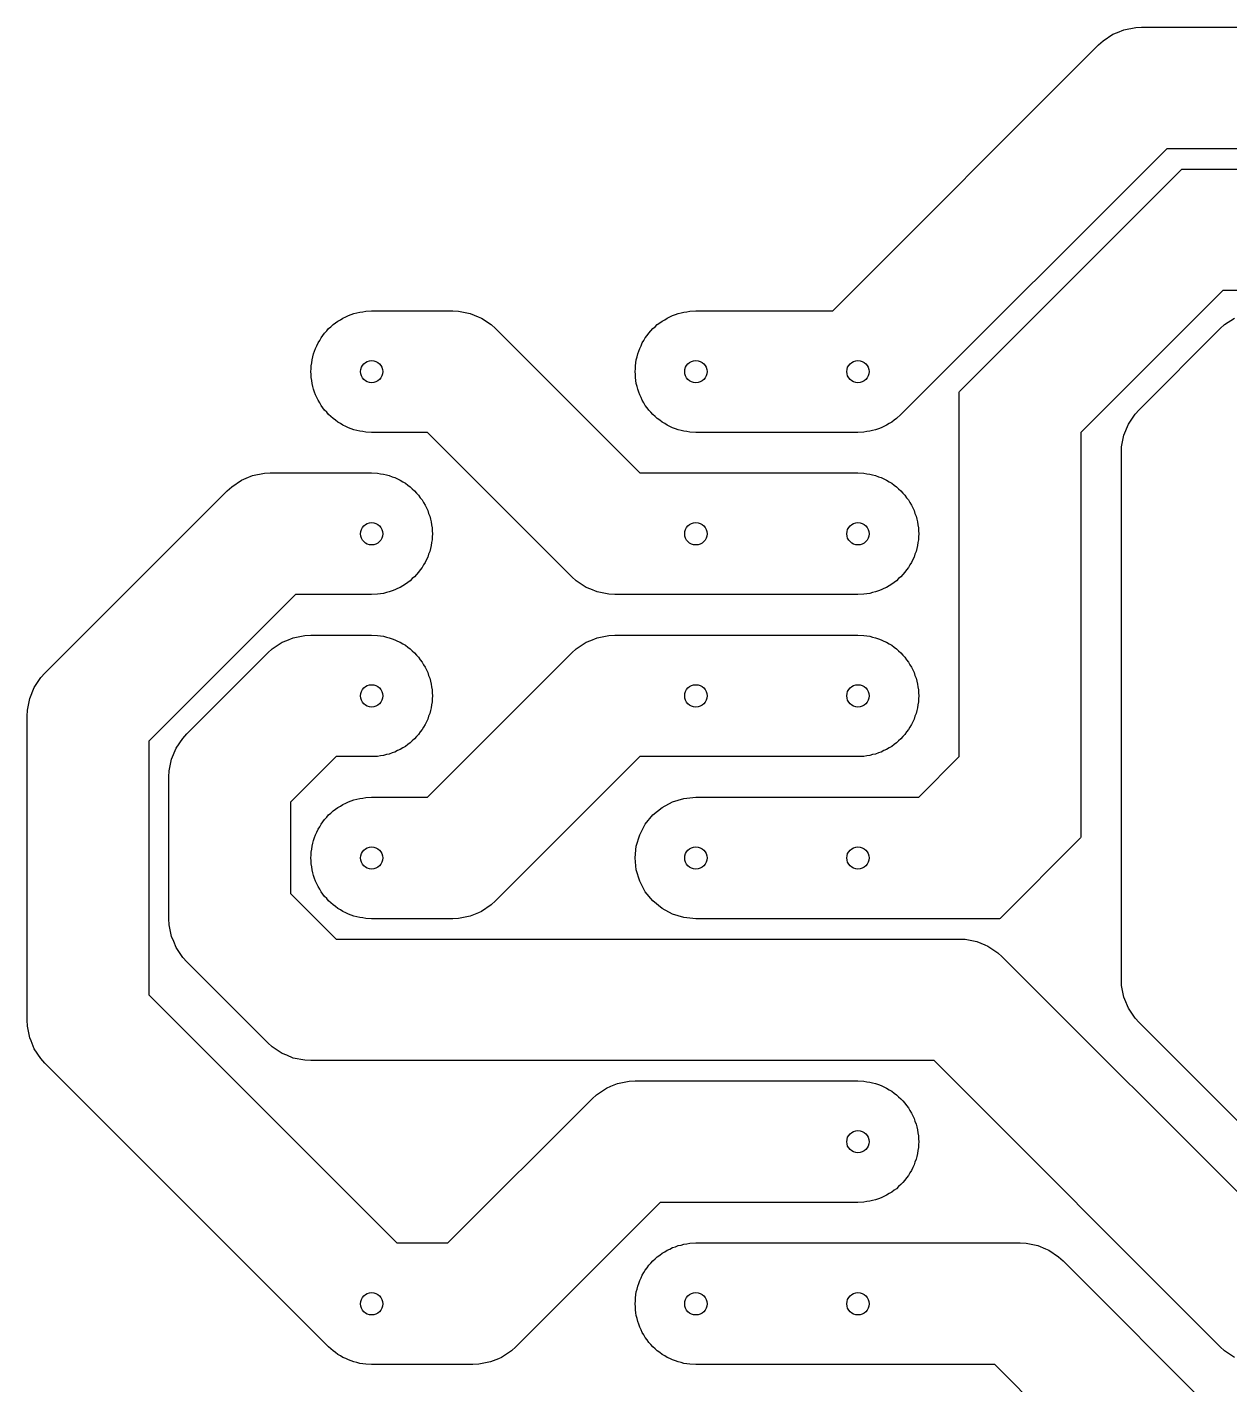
# Model space of a CAD drawing. Extents: x 33.7 to 69.8, y -82.2 to -44.8.
# Drawn here: x 33.66 to 52.5, y -66.04 to -44.77 of the extents above; entities that cross this region are included whole.
import ezdxf

# ---------------------------------------------------------------- set-up
doc = ezdxf.new("R2010")
doc.units = 0
doc.layers.add('BLACK', color=7, linetype='CONTINUOUS')

msp = doc.modelspace()

# ---------------------------------------------------------------- linework, layer by layer
at = {"layer": 'BLACK', "linetype": 'CONTINUOUS'}
for p, q in [((50.51324, -44.983708), (50.668494, -44.87997)), ((50.668494, -44.87997), (50.73995, -44.850372)), ((50.73995, -44.850372), (50.841004, -44.808514)), ((50.841004, -44.808514), (51.024139, -44.772087)), ((51.024139, -44.772087), (51.1175, -44.7675)), ((51.1175, -44.7675), (62.23, -44.7675)), ((46.277962, -49.2125), (50.443981, -45.046481)), ((50.443981, -45.046481), (50.51324, -44.983708)), ((51.512038, -46.6725), (47.346019, -50.838519)), ((61.835462, -46.6725), (51.512038, -46.6725)), ((48.264357, -50.478143), (51.747643, -46.994857)), ((51.747643, -46.994857), (51.758161, -46.9905)), ((51.758161, -46.9905), (61.589339, -46.9905)), ((52.3875, -48.895), (50.165, -51.1175)), ((52.918181, -48.895), (52.3875, -48.895)), ((38.523319, -49.373025), (38.56459, -49.350964)), ((38.56459, -49.350964), (38.603495, -49.32497)), ((38.603495, -49.32497), (38.646726, -49.307062)), ((38.646726, -49.307062), (38.687994, -49.285005)), ((38.687994, -49.285005), (38.732769, -49.271422)), ((38.732769, -49.271422), (38.776004, -49.253514)), ((38.776004, -49.253514), (38.821898, -49.244385)), ((38.821898, -49.244385), (38.866676, -49.230802)), ((38.866676, -49.230802), (38.913248, -49.226215)), ((38.913248, -49.226215), (38.959139, -49.217087)), ((38.959139, -49.217087), (39.0525, -49.2125)), ((39.0525, -49.2125), (40.3225, -49.2125)), ((40.3225, -49.2125), (40.415861, -49.217087)), ((40.415861, -49.217087), (40.598996, -49.253514)), ((40.598996, -49.253514), (40.720978, -49.304041)), ((40.720978, -49.304041), (40.771506, -49.32497)), ((40.771506, -49.32497), (40.92676, -49.428708)), ((43.603318, -49.373025), (43.644594, -49.350962)), ((43.644594, -49.350962), (43.683495, -49.32497)), ((43.683495, -49.32497), (43.726721, -49.307064)), ((43.726721, -49.307064), (43.767993, -49.285005)), ((43.767993, -49.285005), (43.812772, -49.271421)), ((43.812772, -49.271421), (43.856004, -49.253514)), ((43.856004, -49.253514), (43.901895, -49.244385)), ((43.901895, -49.244385), (43.946675, -49.230802)), ((43.946675, -49.230802), (43.993249, -49.226214)), ((43.993249, -49.226214), (44.039139, -49.217087)), ((44.039139, -49.217087), (44.132498, -49.2125)), ((44.132498, -49.2125), (44.132499, -49.2125)), ((44.132499, -49.2125), (44.1325, -49.2125)), ((44.1325, -49.2125), (46.277962, -49.2125)), ((52.41824, -49.428708), (52.573494, -49.32497)), ((38.290212, -49.599644), (38.316208, -49.56074)), ((38.316208, -49.56074), (38.349296, -49.527651)), ((38.349296, -49.527651), (38.378981, -49.491481)), ((38.378981, -49.491481), (38.415151, -49.461796)), ((38.415151, -49.461796), (38.44824, -49.428708)), ((38.44824, -49.428708), (38.487144, -49.402712)), ((38.487144, -49.402712), (38.523319, -49.373025)), ((40.92676, -49.428708), (40.996019, -49.491481)), ((40.996019, -49.491481), (43.257039, -51.7525)), ((43.370217, -49.599637), (43.396208, -49.56074)), ((43.396208, -49.56074), (43.42929, -49.527657)), ((43.42929, -49.527657), (43.45898, -49.491481)), ((43.45898, -49.491481), (43.495156, -49.461791)), ((43.495156, -49.461791), (43.52824, -49.428708)), ((43.52824, -49.428708), (43.567139, -49.402716)), ((43.567139, -49.402716), (43.603318, -49.373025)), ((51.078981, -50.761481), (52.348981, -49.491481)), ((52.348981, -49.491481), (52.41824, -49.428708)), ((38.172505, -49.800494), (38.194562, -49.759226)), ((38.194562, -49.759226), (38.21247, -49.715995)), ((38.21247, -49.715995), (38.238464, -49.67709)), ((38.238464, -49.67709), (38.260525, -49.635819)), ((38.260525, -49.635819), (38.290212, -49.599644)), ((43.252504, -49.800494), (43.274566, -49.759217)), ((43.274566, -49.759217), (43.29247, -49.715995)), ((43.29247, -49.715995), (43.318459, -49.677098)), ((43.318459, -49.677098), (43.340524, -49.635819)), ((43.340524, -49.635819), (43.370217, -49.599637)), ((38.113715, -50.025748), (38.118302, -49.979176)), ((38.118302, -49.979176), (38.131885, -49.934398)), ((38.131885, -49.934398), (38.141014, -49.888504)), ((38.141014, -49.888504), (38.158922, -49.845269)), ((38.158922, -49.845269), (38.172505, -49.800494)), ((43.193713, -50.025758), (43.198301, -49.979176)), ((43.198301, -49.979176), (43.211887, -49.934388)), ((43.211887, -49.934388), (43.221014, -49.888504)), ((43.221014, -49.888504), (43.238918, -49.845278)), ((43.238918, -49.845278), (43.252504, -49.800494)), ((38.1, -50.165), (38.104587, -50.118427)), ((38.104587, -50.211572), (38.1, -50.165)), ((38.104587, -50.071639), (38.113715, -50.025748)), ((38.104587, -50.118427), (38.104587, -50.071639)), ((43.179999, -50.165), (43.184587, -50.118417)), ((43.184587, -50.211582), (43.179999, -50.165)), ((43.184587, -50.071639), (43.193713, -50.025758)), ((43.184587, -50.118417), (43.184587, -50.071639)), ((38.104587, -50.258361), (38.104587, -50.211572)), ((38.113715, -50.304251), (38.104587, -50.258361)), ((38.118302, -50.350824), (38.113715, -50.304251)), ((38.131885, -50.395601), (38.118302, -50.350824)), ((38.141014, -50.441496), (38.131885, -50.395601)), ((43.184587, -50.258361), (43.184587, -50.211582)), ((43.193713, -50.304241), (43.184587, -50.258361)), ((43.198301, -50.350824), (43.193713, -50.304241)), ((43.211887, -50.395611), (43.198301, -50.350824)), ((43.221014, -50.441496), (43.211887, -50.395611)), ((38.158922, -50.48473), (38.141014, -50.441496)), ((38.172505, -50.529506), (38.158922, -50.48473)), ((38.194562, -50.570773), (38.172505, -50.529506)), ((38.21247, -50.614005), (38.194562, -50.570773)), ((38.238464, -50.652909), (38.21247, -50.614005)), ((43.238918, -50.484721), (43.221014, -50.441496)), ((43.252504, -50.529506), (43.238918, -50.484721)), ((43.274566, -50.570782), (43.252504, -50.529506)), ((43.29247, -50.614005), (43.274566, -50.570782)), ((43.318459, -50.652901), (43.29247, -50.614005)), ((48.26, -50.488661), (48.264357, -50.478143)), ((48.26, -56.1975), (48.26, -50.488661)), ((38.260525, -50.694181), (38.238464, -50.652909)), ((38.290212, -50.730355), (38.260525, -50.694181)), ((38.316208, -50.76926), (38.290212, -50.730355)), ((38.349296, -50.802348), (38.316208, -50.76926)), ((38.378981, -50.838519), (38.349296, -50.802348)), ((38.415151, -50.868203), (38.378981, -50.838519)), ((43.340524, -50.694181), (43.318459, -50.652901)), ((43.370217, -50.730362), (43.340524, -50.694181)), ((43.396208, -50.76926), (43.370217, -50.730362)), ((43.42929, -50.802342), (43.396208, -50.76926)), ((43.45898, -50.838519), (43.42929, -50.802342)), ((43.495156, -50.868208), (43.45898, -50.838519)), ((47.346019, -50.838519), (47.27676, -50.901292)), ((50.91247, -50.985994), (51.016208, -50.83074)), ((51.016208, -50.83074), (51.078981, -50.761481)), ((38.44824, -50.901292), (38.415151, -50.868203)), ((38.487144, -50.927287), (38.44824, -50.901292)), ((38.523319, -50.956975), (38.487144, -50.927287)), ((38.56459, -50.979035), (38.523319, -50.956975)), ((38.603495, -51.00503), (38.56459, -50.979035)), ((38.646726, -51.022937), (38.603495, -51.00503)), ((38.687994, -51.044995), (38.646726, -51.022937)), ((38.732769, -51.058577), (38.687994, -51.044995)), ((43.52824, -50.901292), (43.495156, -50.868208)), ((43.567139, -50.927283), (43.52824, -50.901292)), ((43.603318, -50.956975), (43.567139, -50.927283)), ((43.644594, -50.979037), (43.603318, -50.956975)), ((43.683495, -51.00503), (43.644594, -50.979037)), ((43.726721, -51.022935), (43.683495, -51.00503)), ((43.767993, -51.044995), (43.726721, -51.022935)), ((43.812772, -51.058578), (43.767993, -51.044995)), ((47.037006, -51.044995), (46.99223, -51.058577)), ((47.078273, -51.022937), (47.037006, -51.044995)), ((47.121506, -51.00503), (47.078273, -51.022937)), ((47.160412, -50.979033), (47.121506, -51.00503)), ((47.201681, -50.956975), (47.160412, -50.979033)), ((47.237854, -50.927288), (47.201681, -50.956975)), ((47.27676, -50.901292), (47.237854, -50.927288)), ((50.841014, -51.158504), (50.91247, -50.985995)), ((50.91247, -50.985995), (50.91247, -50.985994)), ((38.776004, -51.076486), (38.732769, -51.058577)), ((38.821898, -51.085614), (38.776004, -51.076486)), ((38.866676, -51.099198), (38.821898, -51.085614)), ((38.913248, -51.103784), (38.866676, -51.099198)), ((38.959139, -51.112913), (38.913248, -51.103784)), ((39.0525, -51.1175), (38.959139, -51.112913)), ((39.927962, -51.1175), (39.0525, -51.1175)), ((42.18898, -53.378519), (39.927962, -51.1175)), ((43.856004, -51.076486), (43.812772, -51.058578)), ((43.901895, -51.085614), (43.856004, -51.076486)), ((43.946675, -51.099198), (43.901895, -51.085614)), ((43.993249, -51.103785), (43.946675, -51.099198)), ((44.039139, -51.112913), (43.993249, -51.103785)), ((44.132498, -51.117499), (44.039139, -51.112913)), ((44.132499, -51.1175), (44.132498, -51.117499)), ((44.1325, -51.1175), (44.132499, -51.117499)), ((44.132499, -51.117499), (44.132499, -51.1175)), ((46.6725, -51.1175), (44.1325, -51.1175)), ((46.765861, -51.112913), (46.6725, -51.1175)), ((46.811751, -51.103784), (46.765861, -51.112913)), ((46.858324, -51.099198), (46.811751, -51.103784)), ((46.903101, -51.085614), (46.858324, -51.099198)), ((46.948996, -51.076486), (46.903101, -51.085614)), ((46.99223, -51.058577), (46.948996, -51.076486)), ((50.165, -51.1175), (50.165, -57.461339)), ((50.804587, -51.341639), (50.841014, -51.158504)), ((50.8, -51.435), (50.804587, -51.341639)), ((50.8, -59.69), (50.8, -51.435)), ((36.86074, -51.968708), (37.015994, -51.86497)), ((37.015994, -51.86497), (37.08745, -51.835372)), ((37.08745, -51.835372), (37.188504, -51.793514)), ((37.188504, -51.793514), (37.371639, -51.757087)), ((37.371639, -51.757087), (37.465, -51.7525)), ((37.465, -51.7525), (39.0525, -51.7525)), ((39.0525, -51.7525), (39.145861, -51.757087)), ((39.145861, -51.757087), (39.191751, -51.766215)), ((39.191751, -51.766215), (39.238324, -51.770802)), ((39.238324, -51.770802), (39.283101, -51.784385)), ((39.283101, -51.784385), (39.328996, -51.793514)), ((39.328996, -51.793514), (39.37223, -51.811422)), ((39.37223, -51.811422), (39.417006, -51.825005)), ((39.417006, -51.825005), (39.458273, -51.847062)), ((39.458273, -51.847062), (39.501505, -51.86497)), ((39.501505, -51.86497), (39.540409, -51.890964)), ((39.540409, -51.890964), (39.581681, -51.913025)), ((43.257039, -51.7525), (46.6725, -51.7525)), ((46.6725, -51.7525), (46.765861, -51.757087)), ((46.765861, -51.757087), (46.811751, -51.766215)), ((46.811751, -51.766215), (46.858324, -51.770802)), ((46.858324, -51.770802), (46.903101, -51.784385)), ((46.903101, -51.784385), (46.948996, -51.793514)), ((46.948996, -51.793514), (46.99223, -51.811422)), ((46.99223, -51.811422), (47.037006, -51.825005)), ((47.037006, -51.825005), (47.078273, -51.847062)), ((47.078273, -51.847062), (47.121505, -51.86497)), ((47.121505, -51.86497), (47.160409, -51.890964)), ((47.160409, -51.890964), (47.201681, -51.913025)), ((33.933981, -54.888981), (36.791481, -52.031481)), ((36.791481, -52.031481), (36.86074, -51.968708)), ((39.581681, -51.913025), (39.617855, -51.942712)), ((39.617855, -51.942712), (39.65676, -51.968708)), ((39.65676, -51.968708), (39.689848, -52.001796)), ((39.689848, -52.001796), (39.726019, -52.031481)), ((39.726019, -52.031481), (39.755703, -52.067651)), ((39.755703, -52.067651), (39.788792, -52.10074)), ((39.788792, -52.10074), (39.814787, -52.139644)), ((47.201681, -51.913025), (47.237855, -51.942712)), ((47.237855, -51.942712), (47.27676, -51.968708)), ((47.27676, -51.968708), (47.309848, -52.001796)), ((47.309848, -52.001796), (47.346019, -52.031481)), ((47.346019, -52.031481), (47.375703, -52.067651)), ((47.375703, -52.067651), (47.408792, -52.10074)), ((47.408792, -52.10074), (47.434787, -52.139644)), ((39.814787, -52.139644), (39.844475, -52.175819)), ((39.844475, -52.175819), (39.866535, -52.21709)), ((39.866535, -52.21709), (39.89253, -52.255995)), ((39.89253, -52.255995), (39.910437, -52.299226)), ((39.910437, -52.299226), (39.932495, -52.340494)), ((47.434787, -52.139644), (47.464475, -52.175819)), ((47.464475, -52.175819), (47.486535, -52.21709)), ((47.486535, -52.21709), (47.51253, -52.255995)), ((47.51253, -52.255995), (47.530437, -52.299226)), ((47.530437, -52.299226), (47.552495, -52.340494)), ((39.932495, -52.340494), (39.946077, -52.385269)), ((39.946077, -52.385269), (39.963986, -52.428504)), ((39.963986, -52.428504), (39.973114, -52.474398)), ((39.973114, -52.474398), (39.986698, -52.519176)), ((39.986698, -52.519176), (39.991284, -52.565748)), ((47.552495, -52.340494), (47.566077, -52.385269)), ((47.566077, -52.385269), (47.583986, -52.428504)), ((47.583986, -52.428504), (47.593114, -52.474398)), ((47.593114, -52.474398), (47.606698, -52.519176)), ((47.606698, -52.519176), (47.611284, -52.565748)), ((39.991284, -52.565748), (40.000413, -52.611639)), ((40.000413, -52.611639), (40.000413, -52.658427)), ((40.000413, -52.658427), (40.005, -52.705)), ((40.005, -52.705), (40.000413, -52.751572)), ((40.000413, -52.751572), (40.000413, -52.798361)), ((47.611284, -52.565748), (47.620413, -52.611639)), ((47.620413, -52.611639), (47.620413, -52.658427)), ((47.620413, -52.658427), (47.625, -52.705)), ((47.625, -52.705), (47.620413, -52.751572)), ((47.620413, -52.751572), (47.620413, -52.798361)), ((39.973114, -52.935601), (39.963986, -52.981496)), ((39.986698, -52.890824), (39.973114, -52.935601)), ((39.991284, -52.844251), (39.986698, -52.890824)), ((40.000413, -52.798361), (39.991284, -52.844251)), ((47.593114, -52.935601), (47.583986, -52.981496)), ((47.606698, -52.890824), (47.593114, -52.935601)), ((47.611284, -52.844251), (47.606698, -52.890824)), ((47.620413, -52.798361), (47.611284, -52.844251)), ((39.89253, -53.154005), (39.866535, -53.192909)), ((39.910437, -53.110773), (39.89253, -53.154005)), ((39.932495, -53.069506), (39.910437, -53.110773)), ((39.946077, -53.02473), (39.932495, -53.069506)), ((39.963986, -52.981496), (39.946077, -53.02473)), ((47.51253, -53.154005), (47.486535, -53.192909)), ((47.530437, -53.110773), (47.51253, -53.154005)), ((47.552495, -53.069506), (47.530437, -53.110773)), ((47.566077, -53.02473), (47.552495, -53.069506)), ((47.583986, -52.981496), (47.566077, -53.02473)), ((39.726019, -53.378519), (39.689848, -53.408203)), ((39.755703, -53.342348), (39.726019, -53.378519)), ((39.788792, -53.30926), (39.755703, -53.342348)), ((39.814787, -53.270355), (39.788792, -53.30926)), ((39.844475, -53.234181), (39.814787, -53.270355)), ((39.866535, -53.192909), (39.844475, -53.234181)), ((42.25824, -53.441292), (42.18898, -53.378519)), ((47.346019, -53.378519), (47.309848, -53.408203)), ((47.375703, -53.342348), (47.346019, -53.378519)), ((47.408792, -53.30926), (47.375703, -53.342348)), ((47.434787, -53.270355), (47.408792, -53.30926)), ((47.464475, -53.234181), (47.434787, -53.270355)), ((47.486535, -53.192909), (47.464475, -53.234181)), ((39.37223, -53.598577), (39.328996, -53.616486)), ((39.417006, -53.584995), (39.37223, -53.598577)), ((39.458273, -53.562937), (39.417006, -53.584995)), ((39.501505, -53.54503), (39.458273, -53.562937)), ((39.540409, -53.519035), (39.501505, -53.54503)), ((39.581681, -53.496975), (39.540409, -53.519035)), ((39.617855, -53.467287), (39.581681, -53.496975)), ((39.65676, -53.441292), (39.617855, -53.467287)), ((39.689848, -53.408203), (39.65676, -53.441292)), ((42.413494, -53.54503), (42.25824, -53.441292)), ((42.48495, -53.574627), (42.413494, -53.54503)), ((42.586004, -53.616486), (42.48495, -53.574627)), ((46.99223, -53.598577), (46.948996, -53.616486)), ((47.037006, -53.584995), (46.99223, -53.598577)), ((47.078273, -53.562937), (47.037006, -53.584995)), ((47.121505, -53.54503), (47.078273, -53.562937)), ((47.160409, -53.519035), (47.121505, -53.54503)), ((47.201681, -53.496975), (47.160409, -53.519035)), ((47.237855, -53.467287), (47.201681, -53.496975)), ((47.27676, -53.441292), (47.237855, -53.467287)), ((47.309848, -53.408203), (47.27676, -53.441292)), ((37.859538, -53.6575), (35.56, -55.957038)), ((39.0525, -53.6575), (37.859538, -53.6575)), ((39.145861, -53.652913), (39.0525, -53.6575)), ((39.191751, -53.643784), (39.145861, -53.652913)), ((39.238324, -53.639198), (39.191751, -53.643784)), ((39.283101, -53.625614), (39.238324, -53.639198)), ((39.328996, -53.616486), (39.283101, -53.625614)), ((42.769139, -53.652913), (42.586004, -53.616486)), ((42.8625, -53.6575), (42.769139, -53.652913)), ((44.132499, -53.6575), (42.8625, -53.6575)), ((46.6725, -53.6575), (44.132499, -53.6575)), ((46.765861, -53.652913), (46.6725, -53.6575)), ((46.811751, -53.643784), (46.765861, -53.652913)), ((46.858324, -53.639198), (46.811751, -53.643784)), ((46.903101, -53.625614), (46.858324, -53.639198)), ((46.948996, -53.616486), (46.903101, -53.625614)), ((37.49574, -54.508708), (37.650994, -54.40497)), ((37.650994, -54.40497), (37.72245, -54.375372)), ((37.72245, -54.375372), (37.823504, -54.333514)), ((37.823504, -54.333514), (38.006639, -54.297087)), ((38.006639, -54.297087), (38.1, -54.2925)), ((38.1, -54.2925), (39.0525, -54.2925)), ((39.0525, -54.2925), (39.145861, -54.297087)), ((39.145861, -54.297087), (39.191751, -54.306215)), ((39.191751, -54.306215), (39.238324, -54.310802)), ((39.238324, -54.310802), (39.283101, -54.324385)), ((39.283101, -54.324385), (39.328996, -54.333514)), ((39.328996, -54.333514), (39.37223, -54.351422)), ((39.37223, -54.351422), (39.417006, -54.365005)), ((39.417006, -54.365005), (39.458273, -54.387062)), ((39.458273, -54.387062), (39.501505, -54.40497)), ((39.501505, -54.40497), (39.540409, -54.430964)), ((39.540409, -54.430964), (39.581681, -54.453025)), ((39.581681, -54.453025), (39.617855, -54.482712)), ((42.25824, -54.508708), (42.413494, -54.40497)), ((42.413494, -54.40497), (42.48495, -54.375372)), ((42.48495, -54.375372), (42.586004, -54.333514)), ((42.586004, -54.333514), (42.769139, -54.297087)), ((42.769139, -54.297087), (42.8625, -54.2925)), ((42.8625, -54.2925), (46.6725, -54.2925)), ((46.6725, -54.2925), (46.765861, -54.297087)), ((46.765861, -54.297087), (46.811751, -54.306215)), ((46.811751, -54.306215), (46.858324, -54.310802)), ((46.858324, -54.310802), (46.903101, -54.324385)), ((46.903101, -54.324385), (46.948996, -54.333514)), ((46.948996, -54.333514), (46.99223, -54.351422)), ((46.99223, -54.351422), (47.037006, -54.365005)), ((47.037006, -54.365005), (47.078273, -54.387062)), ((47.078273, -54.387062), (47.121505, -54.40497)), ((47.121505, -54.40497), (47.160409, -54.430964)), ((47.160409, -54.430964), (47.201681, -54.453025)), ((47.201681, -54.453025), (47.237855, -54.482712)), ((36.156481, -55.841481), (37.426481, -54.571481)), ((37.426481, -54.571481), (37.49574, -54.508708)), ((39.617855, -54.482712), (39.65676, -54.508708)), ((39.65676, -54.508708), (39.689848, -54.541796)), ((39.689848, -54.541796), (39.726019, -54.571481)), ((39.726019, -54.571481), (39.755703, -54.607651)), ((39.755703, -54.607651), (39.788792, -54.64074)), ((39.788792, -54.64074), (39.814787, -54.679644)), ((39.927962, -56.8325), (42.18898, -54.571481)), ((42.18898, -54.571481), (42.25824, -54.508708)), ((47.237855, -54.482712), (47.27676, -54.508708)), ((47.27676, -54.508708), (47.309848, -54.541796)), ((47.309848, -54.541796), (47.346019, -54.571481)), ((47.346019, -54.571481), (47.375703, -54.607651)), ((47.375703, -54.607651), (47.408792, -54.64074)), ((47.408792, -54.64074), (47.434787, -54.679644)), ((39.814787, -54.679644), (39.844475, -54.715819)), ((39.844475, -54.715819), (39.866535, -54.75709)), ((39.866535, -54.75709), (39.89253, -54.795995)), ((39.89253, -54.795995), (39.910437, -54.839226)), ((39.910437, -54.839226), (39.932495, -54.880494)), ((39.932495, -54.880494), (39.946077, -54.925269)), ((47.434787, -54.679644), (47.464475, -54.715819)), ((47.464475, -54.715819), (47.486535, -54.75709)), ((47.486535, -54.75709), (47.51253, -54.795995)), ((47.51253, -54.795995), (47.530437, -54.839226)), ((47.530437, -54.839226), (47.552495, -54.880494)), ((47.552495, -54.880494), (47.566077, -54.925269)), ((33.76747, -55.113494), (33.871208, -54.95824)), ((33.871208, -54.95824), (33.933981, -54.888981)), ((39.946077, -54.925269), (39.963986, -54.968504)), ((39.963986, -54.968504), (39.973114, -55.014398)), ((39.973114, -55.014398), (39.986698, -55.059176)), ((39.986698, -55.059176), (39.991284, -55.105748)), ((47.566077, -54.925269), (47.583986, -54.968504)), ((47.583986, -54.968504), (47.593114, -55.014398)), ((47.593114, -55.014398), (47.606698, -55.059176)), ((47.606698, -55.059176), (47.611284, -55.105748)), ((33.659587, -55.469139), (33.696014, -55.286004)), ((33.696014, -55.286004), (33.76747, -55.113495)), ((33.76747, -55.113495), (33.76747, -55.113494)), ((39.991284, -55.105748), (40.000413, -55.151639)), ((40.000413, -55.151639), (40.000413, -55.198427)), ((40.000413, -55.198427), (40.005, -55.245)), ((40.005, -55.245), (40.000413, -55.291572)), ((40.000413, -55.291572), (40.000413, -55.338361)), ((47.611284, -55.105748), (47.620413, -55.151639)), ((47.620413, -55.151639), (47.620413, -55.198427)), ((47.620413, -55.198427), (47.625, -55.245)), ((47.625, -55.245), (47.620413, -55.291572)), ((47.620413, -55.291572), (47.620413, -55.338361)), ((33.655, -55.5625), (33.659587, -55.469139)), ((39.973114, -55.475601), (39.963986, -55.521496)), ((39.986698, -55.430824), (39.973114, -55.475601)), ((39.991284, -55.384251), (39.986698, -55.430824)), ((40.000413, -55.338361), (39.991284, -55.384251)), ((47.593114, -55.475601), (47.583986, -55.521496)), ((47.606698, -55.430824), (47.593114, -55.475601)), ((47.611284, -55.384251), (47.606698, -55.430824)), ((47.620413, -55.338361), (47.611284, -55.384251)), ((33.655, -60.324999), (33.655, -55.5625)), ((39.866535, -55.732909), (39.844475, -55.774181)), ((39.89253, -55.694005), (39.866535, -55.732909)), ((39.910437, -55.650773), (39.89253, -55.694005)), ((39.932495, -55.609506), (39.910437, -55.650773)), ((39.946077, -55.56473), (39.932495, -55.609506)), ((39.963986, -55.521496), (39.946077, -55.56473)), ((47.486535, -55.732909), (47.464475, -55.774181)), ((47.51253, -55.694005), (47.486535, -55.732909)), ((47.530437, -55.650773), (47.51253, -55.694005)), ((47.552495, -55.609506), (47.530437, -55.650773)), ((47.566077, -55.56473), (47.552495, -55.609506)), ((47.583986, -55.521496), (47.566077, -55.56473)), ((35.98997, -56.065994), (36.093708, -55.91074)), ((36.093708, -55.91074), (36.156481, -55.841481)), ((39.726019, -55.918519), (39.689848, -55.948203)), ((39.755703, -55.882348), (39.726019, -55.918519)), ((39.788792, -55.84926), (39.755703, -55.882348)), ((39.814787, -55.810355), (39.788792, -55.84926)), ((39.844475, -55.774181), (39.814787, -55.810355)), ((47.346019, -55.918519), (47.309848, -55.948203)), ((47.375703, -55.882348), (47.346019, -55.918519)), ((47.408792, -55.84926), (47.375703, -55.882348)), ((47.434787, -55.810355), (47.408792, -55.84926)), ((47.464475, -55.774181), (47.434787, -55.810355)), ((35.56, -55.957038), (35.56, -59.930461)), ((35.918514, -56.238504), (35.98997, -56.065995)), ((35.98997, -56.065995), (35.98997, -56.065994)), ((39.328996, -56.156486), (39.283101, -56.165614)), ((39.37223, -56.138577), (39.328996, -56.156486)), ((39.417006, -56.124995), (39.37223, -56.138577)), ((39.458273, -56.102937), (39.417006, -56.124995)), ((39.501505, -56.08503), (39.458273, -56.102937)), ((39.540409, -56.059035), (39.501505, -56.08503)), ((39.581681, -56.036975), (39.540409, -56.059035)), ((39.617855, -56.007287), (39.581681, -56.036975)), ((39.65676, -55.981292), (39.617855, -56.007287)), ((39.689848, -55.948203), (39.65676, -55.981292)), ((46.948996, -56.156486), (46.903101, -56.165614)), ((46.99223, -56.138577), (46.948996, -56.156486)), ((47.037006, -56.124995), (46.99223, -56.138577)), ((47.078273, -56.102937), (47.037006, -56.124995)), ((47.121505, -56.08503), (47.078273, -56.102937)), ((47.160409, -56.059035), (47.121505, -56.08503)), ((47.201681, -56.036975), (47.160409, -56.059035)), ((47.237855, -56.007287), (47.201681, -56.036975)), ((47.27676, -55.981292), (47.237855, -56.007287)), ((47.309848, -55.948203), (47.27676, -55.981292)), ((35.882087, -56.421639), (35.918514, -56.238504)), ((38.494538, -56.1975), (37.7825, -56.909538)), ((39.0525, -56.1975), (38.494538, -56.1975)), ((39.145861, -56.192913), (39.0525, -56.1975)), ((39.191751, -56.183784), (39.145861, -56.192913)), ((39.238324, -56.179198), (39.191751, -56.183784)), ((39.283101, -56.165614), (39.238324, -56.179198)), ((43.257039, -56.1975), (40.996019, -58.458519)), ((44.132499, -56.1975), (43.257039, -56.1975)), ((46.6725, -56.1975), (44.132499, -56.1975)), ((46.765861, -56.192913), (46.6725, -56.1975)), ((46.811751, -56.183784), (46.765861, -56.192913)), ((46.858324, -56.179198), (46.811751, -56.183784)), ((46.903101, -56.165614), (46.858324, -56.179198)), ((47.625, -56.8325), (48.26, -56.1975)), ((35.8775, -56.515), (35.882087, -56.421639)), ((35.8775, -58.7375), (35.8775, -56.515)), ((37.7825, -56.909538), (37.7825, -58.342962)), ((38.487144, -57.022712), (38.523319, -56.993025)), ((38.523319, -56.993025), (38.56459, -56.970964)), ((38.56459, -56.970964), (38.603495, -56.94497)), ((38.603495, -56.94497), (38.646726, -56.927062)), ((38.646726, -56.927062), (38.687994, -56.905005)), ((38.687994, -56.905005), (38.732769, -56.891422)), ((38.732769, -56.891422), (38.776004, -56.873514)), ((38.776004, -56.873514), (38.821898, -56.864385)), ((38.821898, -56.864385), (38.866676, -56.850802)), ((38.866676, -56.850802), (38.913248, -56.846215)), ((38.913248, -56.846215), (38.959139, -56.837087)), ((38.959139, -56.837087), (39.0525, -56.8325)), ((39.0525, -56.8325), (39.927962, -56.8325)), ((43.45898, -57.111481), (43.603318, -56.993025)), ((43.603318, -56.993025), (43.767993, -56.905005)), ((43.767993, -56.905005), (43.946675, -56.850802)), ((43.946675, -56.850802), (44.132499, -56.8325)), ((44.132499, -56.8325), (44.144517, -56.833683)), ((44.144517, -56.833683), (44.147375, -56.8325)), ((44.147375, -56.8325), (47.625, -56.8325)), ((38.260525, -57.255819), (38.290212, -57.219644)), ((38.290212, -57.219644), (38.316208, -57.18074)), ((38.316208, -57.18074), (38.349296, -57.147651)), ((38.349296, -57.147651), (38.378981, -57.111481)), ((38.378981, -57.111481), (38.415151, -57.081796)), ((38.415151, -57.081796), (38.44824, -57.048708)), ((38.44824, -57.048708), (38.487144, -57.022712)), ((43.340524, -57.255819), (43.45898, -57.111481)), ((38.158922, -57.465269), (38.172505, -57.420494)), ((38.172505, -57.420494), (38.194562, -57.379226)), ((38.194562, -57.379226), (38.21247, -57.335995)), ((38.21247, -57.335995), (38.238464, -57.29709)), ((38.238464, -57.29709), (38.260525, -57.255819)), ((43.198301, -57.599176), (43.252504, -57.420494)), ((43.252504, -57.420494), (43.340524, -57.255819)), ((38.104587, -57.691639), (38.113715, -57.645748)), ((38.113715, -57.645748), (38.118302, -57.599176)), ((38.118302, -57.599176), (38.131885, -57.554398)), ((38.131885, -57.554398), (38.141014, -57.508504)), ((38.141014, -57.508504), (38.158922, -57.465269)), ((43.179999, -57.785), (43.198301, -57.599176)), ((50.160643, -57.471857), (48.899357, -58.733143)), ((50.165, -57.461339), (50.160643, -57.471857)), ((38.1, -57.785), (38.104587, -57.738427)), ((38.104587, -57.831572), (38.1, -57.785)), ((38.104587, -57.738427), (38.104587, -57.691639)), ((38.104587, -57.878361), (38.104587, -57.831572)), ((43.198301, -57.970824), (43.179999, -57.785)), ((38.113715, -57.924251), (38.104587, -57.878361)), ((38.118302, -57.970824), (38.113715, -57.924251)), ((38.131885, -58.015601), (38.118302, -57.970824)), ((38.141014, -58.061496), (38.131885, -58.015601)), ((38.158922, -58.10473), (38.141014, -58.061496)), ((43.252504, -58.149506), (43.198301, -57.970824)), ((38.172505, -58.149506), (38.158922, -58.10473)), ((38.194562, -58.190773), (38.172505, -58.149506)), ((38.21247, -58.234005), (38.194562, -58.190773)), ((38.238464, -58.272909), (38.21247, -58.234005)), ((38.260525, -58.314181), (38.238464, -58.272909)), ((43.340524, -58.314181), (43.252504, -58.149506)), ((37.7825, -58.342962), (38.494538, -59.055)), ((38.290212, -58.350355), (38.260525, -58.314181)), ((38.316208, -58.38926), (38.290212, -58.350355)), ((38.349296, -58.422348), (38.316208, -58.38926)), ((38.378981, -58.458519), (38.349296, -58.422348)), ((38.415151, -58.488203), (38.378981, -58.458519)), ((38.44824, -58.521292), (38.415151, -58.488203)), ((40.996019, -58.458519), (40.92676, -58.521292)), ((43.45898, -58.458519), (43.340524, -58.314181)), ((43.603318, -58.576975), (43.45898, -58.458519)), ((38.487144, -58.547287), (38.44824, -58.521292)), ((38.523319, -58.576975), (38.487144, -58.547287)), ((38.56459, -58.599035), (38.523319, -58.576975)), ((38.603495, -58.62503), (38.56459, -58.599035)), ((38.646726, -58.642937), (38.603495, -58.62503)), ((38.687994, -58.664995), (38.646726, -58.642937)), ((38.732769, -58.678577), (38.687994, -58.664995)), ((38.776004, -58.696486), (38.732769, -58.678577)), ((38.821898, -58.705614), (38.776004, -58.696486)), ((38.866676, -58.719198), (38.821898, -58.705614)), ((40.598996, -58.696486), (40.415861, -58.732913)), ((40.725372, -58.644139), (40.598996, -58.696486)), ((40.771506, -58.62503), (40.725372, -58.644139)), ((40.92676, -58.521292), (40.771506, -58.62503)), ((43.767993, -58.664995), (43.603318, -58.576975)), ((43.946675, -58.719198), (43.767993, -58.664995)), ((35.882087, -58.830861), (35.8775, -58.7375)), ((35.918514, -59.013996), (35.882087, -58.830861)), ((38.913248, -58.723784), (38.866676, -58.719198)), ((38.959139, -58.732913), (38.913248, -58.723784)), ((39.0525, -58.7375), (38.959139, -58.732913)), ((40.3225, -58.7375), (39.0525, -58.7375)), ((40.415861, -58.732913), (40.3225, -58.7375)), ((44.132499, -58.7375), (43.946675, -58.719198)), ((44.145492, -58.73622), (44.132499, -58.7375)), ((44.147375, -58.737), (44.145492, -58.73622)), ((46.667423, -58.737), (44.147375, -58.737)), ((46.6725, -58.7375), (46.667423, -58.737)), ((46.677577, -58.737), (46.6725, -58.7375)), ((48.359991, -58.737), (46.677577, -58.737)), ((48.359993, -58.737), (48.359991, -58.737)), ((48.361994, -58.737317), (48.359993, -58.737)), ((48.364319, -58.7375), (48.361994, -58.737317)), ((48.888839, -58.7375), (48.364319, -58.7375)), ((48.899357, -58.733143), (48.888839, -58.7375)), ((35.952488, -59.096015), (35.918514, -59.013996)), ((35.98997, -59.186506), (35.952488, -59.096015)), ((38.494538, -59.055), (48.26, -59.055)), ((48.26, -59.055), (48.353361, -59.059587)), ((48.353361, -59.059587), (48.536496, -59.096014)), ((48.536496, -59.096014), (48.658478, -59.146541)), ((36.093708, -59.34176), (35.98997, -59.186506)), ((36.156481, -59.411019), (36.093708, -59.34176)), ((48.658478, -59.146541), (48.709006, -59.16747)), ((48.709006, -59.16747), (48.86426, -59.271208)), ((48.86426, -59.271208), (48.933519, -59.333981)), ((48.933519, -59.333981), (53.417038, -63.8175)), ((37.426481, -60.681019), (36.156481, -59.411019)), ((50.804587, -59.783361), (50.8, -59.69)), ((35.56, -59.930461), (39.447039, -63.8175)), ((50.841014, -59.966496), (50.804587, -59.783361)), ((50.856099, -60.002913), (50.841014, -59.966496)), ((50.91247, -60.139006), (50.856099, -60.002913)), ((51.016208, -60.29426), (50.91247, -60.139006)), ((33.659587, -60.41836), (33.655, -60.324999)), ((51.078981, -60.363519), (51.016208, -60.29426)), ((53.61898, -62.903519), (51.078981, -60.363519)), ((33.696014, -60.601495), (33.659587, -60.41836)), ((33.715344, -60.648161), (33.696014, -60.601495)), ((33.76747, -60.774005), (33.715344, -60.648161)), ((33.871208, -60.929259), (33.76747, -60.774005)), ((37.49574, -60.743792), (37.426481, -60.681019)), ((37.650994, -60.84753), (37.49574, -60.743792)), ((33.933981, -60.998518), (33.871208, -60.929259)), ((38.378982, -65.443519), (33.933981, -60.998518)), ((37.72245, -60.877127), (37.650994, -60.84753)), ((37.823504, -60.918986), (37.72245, -60.877127)), ((38.006639, -60.955413), (37.823504, -60.918986)), ((38.1, -60.96), (38.006639, -60.955413)), ((47.865462, -60.96), (38.1, -60.96)), ((52.348981, -65.443519), (47.865462, -60.96)), ((42.57574, -61.493708), (42.730994, -61.38997)), ((42.730994, -61.38997), (42.80245, -61.360372)), ((42.80245, -61.360372), (42.903504, -61.318514)), ((42.903504, -61.318514), (43.086639, -61.282087)), ((43.086639, -61.282087), (43.18, -61.2775)), ((43.18, -61.2775), (46.6725, -61.2775)), ((46.6725, -61.2775), (46.765861, -61.282087)), ((46.765861, -61.282087), (46.811751, -61.291215)), ((46.811751, -61.291215), (46.858324, -61.295802)), ((46.858324, -61.295802), (46.903101, -61.309385)), ((46.903101, -61.309385), (46.948996, -61.318514)), ((46.948996, -61.318514), (46.99223, -61.336422)), ((46.99223, -61.336422), (47.037006, -61.350005)), ((47.037006, -61.350005), (47.078273, -61.372062)), ((47.078273, -61.372062), (47.121505, -61.38997)), ((47.121505, -61.38997), (47.160409, -61.415964)), ((47.160409, -61.415964), (47.201681, -61.438025)), ((47.201681, -61.438025), (47.237855, -61.467712)), ((47.237855, -61.467712), (47.27676, -61.493708)), ((40.245462, -63.8175), (42.50648, -61.556481)), ((42.50648, -61.556481), (42.57574, -61.493708)), ((47.27676, -61.493708), (47.309848, -61.526796)), ((47.309848, -61.526796), (47.346019, -61.556481)), ((47.346019, -61.556481), (47.375703, -61.592651)), ((47.375703, -61.592651), (47.408792, -61.62574)), ((47.408792, -61.62574), (47.434787, -61.664644)), ((47.434787, -61.664644), (47.464475, -61.700819)), ((47.464475, -61.700819), (47.486535, -61.74209)), ((47.486535, -61.74209), (47.51253, -61.780995)), ((47.51253, -61.780995), (47.530437, -61.824226)), ((47.530437, -61.824226), (47.552495, -61.865494)), ((47.552495, -61.865494), (47.566077, -61.910269)), ((47.566077, -61.910269), (47.583986, -61.953504)), ((47.583986, -61.953504), (47.593114, -61.999398)), ((47.593114, -61.999398), (47.606698, -62.044176)), ((47.606698, -62.044176), (47.611284, -62.090748)), ((47.611284, -62.090748), (47.620413, -62.136639)), ((47.620413, -62.323361), (47.611284, -62.369251)), ((47.620413, -62.136639), (47.620413, -62.183427)), ((47.620413, -62.183427), (47.625, -62.23)), ((47.625, -62.23), (47.620413, -62.276572)), ((47.620413, -62.276572), (47.620413, -62.323361)), ((47.583986, -62.506496), (47.566077, -62.54973)), ((47.593114, -62.460601), (47.583986, -62.506496)), ((47.606698, -62.415824), (47.593114, -62.460601)), ((47.611284, -62.369251), (47.606698, -62.415824)), ((47.486535, -62.717909), (47.464475, -62.759181)), ((47.51253, -62.679005), (47.486535, -62.717909)), ((47.530437, -62.635773), (47.51253, -62.679005)), ((47.552495, -62.594506), (47.530437, -62.635773)), ((47.566077, -62.54973), (47.552495, -62.594506)), ((47.27676, -62.966292), (47.237855, -62.992287)), ((47.309848, -62.933203), (47.27676, -62.966292)), ((47.346019, -62.903519), (47.309848, -62.933203)), ((47.375703, -62.867348), (47.346019, -62.903519)), ((47.408792, -62.83426), (47.375703, -62.867348)), ((47.434787, -62.795355), (47.408792, -62.83426)), ((47.464475, -62.759181), (47.434787, -62.795355)), ((46.765861, -63.177913), (46.6725, -63.1825)), ((46.811751, -63.168784), (46.765861, -63.177913)), ((46.858324, -63.164198), (46.811751, -63.168784)), ((46.903101, -63.150614), (46.858324, -63.164198)), ((46.948996, -63.141486), (46.903101, -63.150614)), ((46.99223, -63.123577), (46.948996, -63.141486)), ((47.037006, -63.109995), (46.99223, -63.123577)), ((47.078273, -63.087937), (47.037006, -63.109995)), ((47.121505, -63.07003), (47.078273, -63.087937)), ((47.160409, -63.044035), (47.121505, -63.07003)), ((47.201681, -63.021975), (47.160409, -63.044035)), ((47.237855, -62.992287), (47.201681, -63.021975)), ((43.574539, -63.1825), (41.313519, -65.443519)), ((46.6725, -63.1825), (43.574539, -63.1825)), ((39.447039, -63.8175), (40.245462, -63.8175)), ((43.52824, -64.033708), (43.567144, -64.007712)), ((43.567144, -64.007712), (43.603319, -63.978025)), ((43.603319, -63.978025), (43.64459, -63.955964)), ((43.64459, -63.955964), (43.683495, -63.92997)), ((43.683495, -63.92997), (43.726726, -63.912062)), ((43.726726, -63.912062), (43.767994, -63.890005)), ((43.767994, -63.890005), (43.812769, -63.876422)), ((43.812769, -63.876422), (43.856004, -63.858514)), ((43.856004, -63.858514), (43.901898, -63.849385)), ((43.901898, -63.849385), (43.946676, -63.835802)), ((43.946676, -63.835802), (43.993248, -63.831215)), ((43.993248, -63.831215), (44.039139, -63.822087)), ((44.039139, -63.822087), (44.1325, -63.8175)), ((44.1325, -63.8175), (46.6725, -63.8175)), ((46.6725, -63.8175), (49.2125, -63.8175)), ((49.2125, -63.8175), (49.305861, -63.822087)), ((49.305861, -63.822087), (49.488996, -63.858514)), ((49.488996, -63.858514), (49.610978, -63.909041)), ((49.610978, -63.909041), (49.661506, -63.92997)), ((49.661506, -63.92997), (49.81676, -64.033708)), ((43.318464, -64.28209), (43.340525, -64.240819)), ((43.340525, -64.240819), (43.370212, -64.204644)), ((43.370212, -64.204644), (43.396208, -64.16574)), ((43.396208, -64.16574), (43.429296, -64.132651)), ((43.429296, -64.132651), (43.458981, -64.096481)), ((43.458981, -64.096481), (43.495151, -64.066796)), ((43.495151, -64.066796), (43.52824, -64.033708)), ((49.81676, -64.033708), (49.886019, -64.096481)), ((49.886019, -64.096481), (52.426019, -66.63648)), ((43.221014, -64.493504), (43.238922, -64.450269)), ((43.238922, -64.450269), (43.252505, -64.405494)), ((43.252505, -64.405494), (43.274562, -64.364226)), ((43.274562, -64.364226), (43.29247, -64.320995)), ((43.29247, -64.320995), (43.318464, -64.28209)), ((43.184587, -64.676639), (43.193715, -64.630748)), ((43.193715, -64.630748), (43.198302, -64.584176)), ((43.198302, -64.584176), (43.211885, -64.539398)), ((43.211885, -64.539398), (43.221014, -64.493504)), ((43.18, -64.77), (43.184587, -64.723427)), ((43.184587, -64.816572), (43.18, -64.77)), ((43.184587, -64.723427), (43.184587, -64.676639)), ((43.184587, -64.863361), (43.184587, -64.816572)), ((43.193715, -64.909251), (43.184587, -64.863361)), ((43.198302, -64.955824), (43.193715, -64.909251)), ((43.211885, -65.000601), (43.198302, -64.955824)), ((43.221014, -65.046496), (43.211885, -65.000601)), ((43.238922, -65.08973), (43.221014, -65.046496)), ((43.252505, -65.134506), (43.238922, -65.08973)), ((43.274562, -65.175773), (43.252505, -65.134506)), ((43.29247, -65.219005), (43.274562, -65.175773)), ((43.318464, -65.257909), (43.29247, -65.219005)), ((43.340525, -65.299181), (43.318464, -65.257909)), ((43.370212, -65.335355), (43.340525, -65.299181)), ((38.448231, -65.506282), (38.378982, -65.443519)), ((38.448241, -65.506292), (38.448231, -65.506282)), ((38.487145, -65.532287), (38.448241, -65.506292)), ((41.24426, -65.506292), (41.089006, -65.61003)), ((41.313519, -65.443519), (41.24426, -65.506292)), ((43.396208, -65.37426), (43.370212, -65.335355)), ((43.429296, -65.407348), (43.396208, -65.37426)), ((43.458981, -65.443519), (43.429296, -65.407348)), ((43.495151, -65.473203), (43.458981, -65.443519)), ((43.52824, -65.506292), (43.495151, -65.473203)), ((43.567144, -65.532287), (43.52824, -65.506292)), ((52.41824, -65.506292), (52.348981, -65.443519)), ((52.573494, -65.61003), (52.41824, -65.506292)), ((38.52332, -65.561975), (38.487145, -65.532287)), ((38.564589, -65.584033), (38.52332, -65.561975)), ((38.603495, -65.61003), (38.564589, -65.584033)), ((38.646729, -65.627938), (38.603495, -65.61003)), ((38.687995, -65.649995), (38.646729, -65.627938)), ((38.732769, -65.663577), (38.687995, -65.649995)), ((38.776005, -65.681486), (38.732769, -65.663577)), ((38.821901, -65.690615), (38.776005, -65.681486)), ((38.866677, -65.704198), (38.821901, -65.690615)), ((38.913241, -65.708784), (38.866677, -65.704198)), ((38.95914, -65.717914), (38.913241, -65.708784)), ((38.95916, -65.717914), (38.95914, -65.717914)), ((39.052501, -65.7225), (38.95916, -65.717914)), ((40.64, -65.7225), (39.052501, -65.7225)), ((40.733361, -65.717913), (40.64, -65.7225)), ((40.916496, -65.681486), (40.733361, -65.717913)), ((41.038478, -65.630958), (40.916496, -65.681486)), ((41.089006, -65.61003), (41.038478, -65.630958)), ((43.603319, -65.561975), (43.567144, -65.532287)), ((43.64459, -65.584035), (43.603319, -65.561975)), ((43.683495, -65.61003), (43.64459, -65.584035)), ((43.726726, -65.627937), (43.683495, -65.61003)), ((43.767994, -65.649995), (43.726726, -65.627937)), ((43.812769, -65.663577), (43.767994, -65.649995)), ((43.856004, -65.681486), (43.812769, -65.663577)), ((43.901898, -65.690614), (43.856004, -65.681486)), ((43.946676, -65.704198), (43.901898, -65.690614)), ((43.993248, -65.708784), (43.946676, -65.704198)), ((44.039139, -65.717913), (43.993248, -65.708784)), ((44.1325, -65.7225), (44.039139, -65.717913)), ((46.6725, -65.7225), (44.1325, -65.7225)), ((48.817962, -65.7225), (46.6725, -65.7225)), ((50.8, -67.704538), (48.817962, -65.7225))]:
    msp.add_line(p, q, dxfattribs=at)
at = {"layer": 'BLACK'}
for centre in [(39.0525, -50.165), (39.0525, -50.165), (44.132499, -50.165), (44.132499, -50.165), (46.6725, -50.165), (46.6725, -50.165), (39.0525, -52.705), (39.0525, -52.705), (44.132499, -52.705), (44.132499, -52.705), (46.6725, -52.705), (46.6725, -52.705), (39.0525, -55.245), (39.0525, -55.245), (44.132499, -55.245), (44.132499, -55.245), (46.6725, -55.245), (46.6725, -55.245), (39.0525, -57.785), (39.0525, -57.785), (44.132499, -57.785), (44.132499, -57.785), (46.6725, -57.785), (46.6725, -57.785), (46.6725, -62.23), (46.6725, -62.23), (39.052501, -64.77), (39.052501, -64.77), (44.1325, -64.77), (44.1325, -64.77), (46.6725, -64.77), (46.6725, -64.77)]:
    msp.add_circle(centre, 0.175, dxfattribs=at)

doc.saveas('drawing.dxf')
